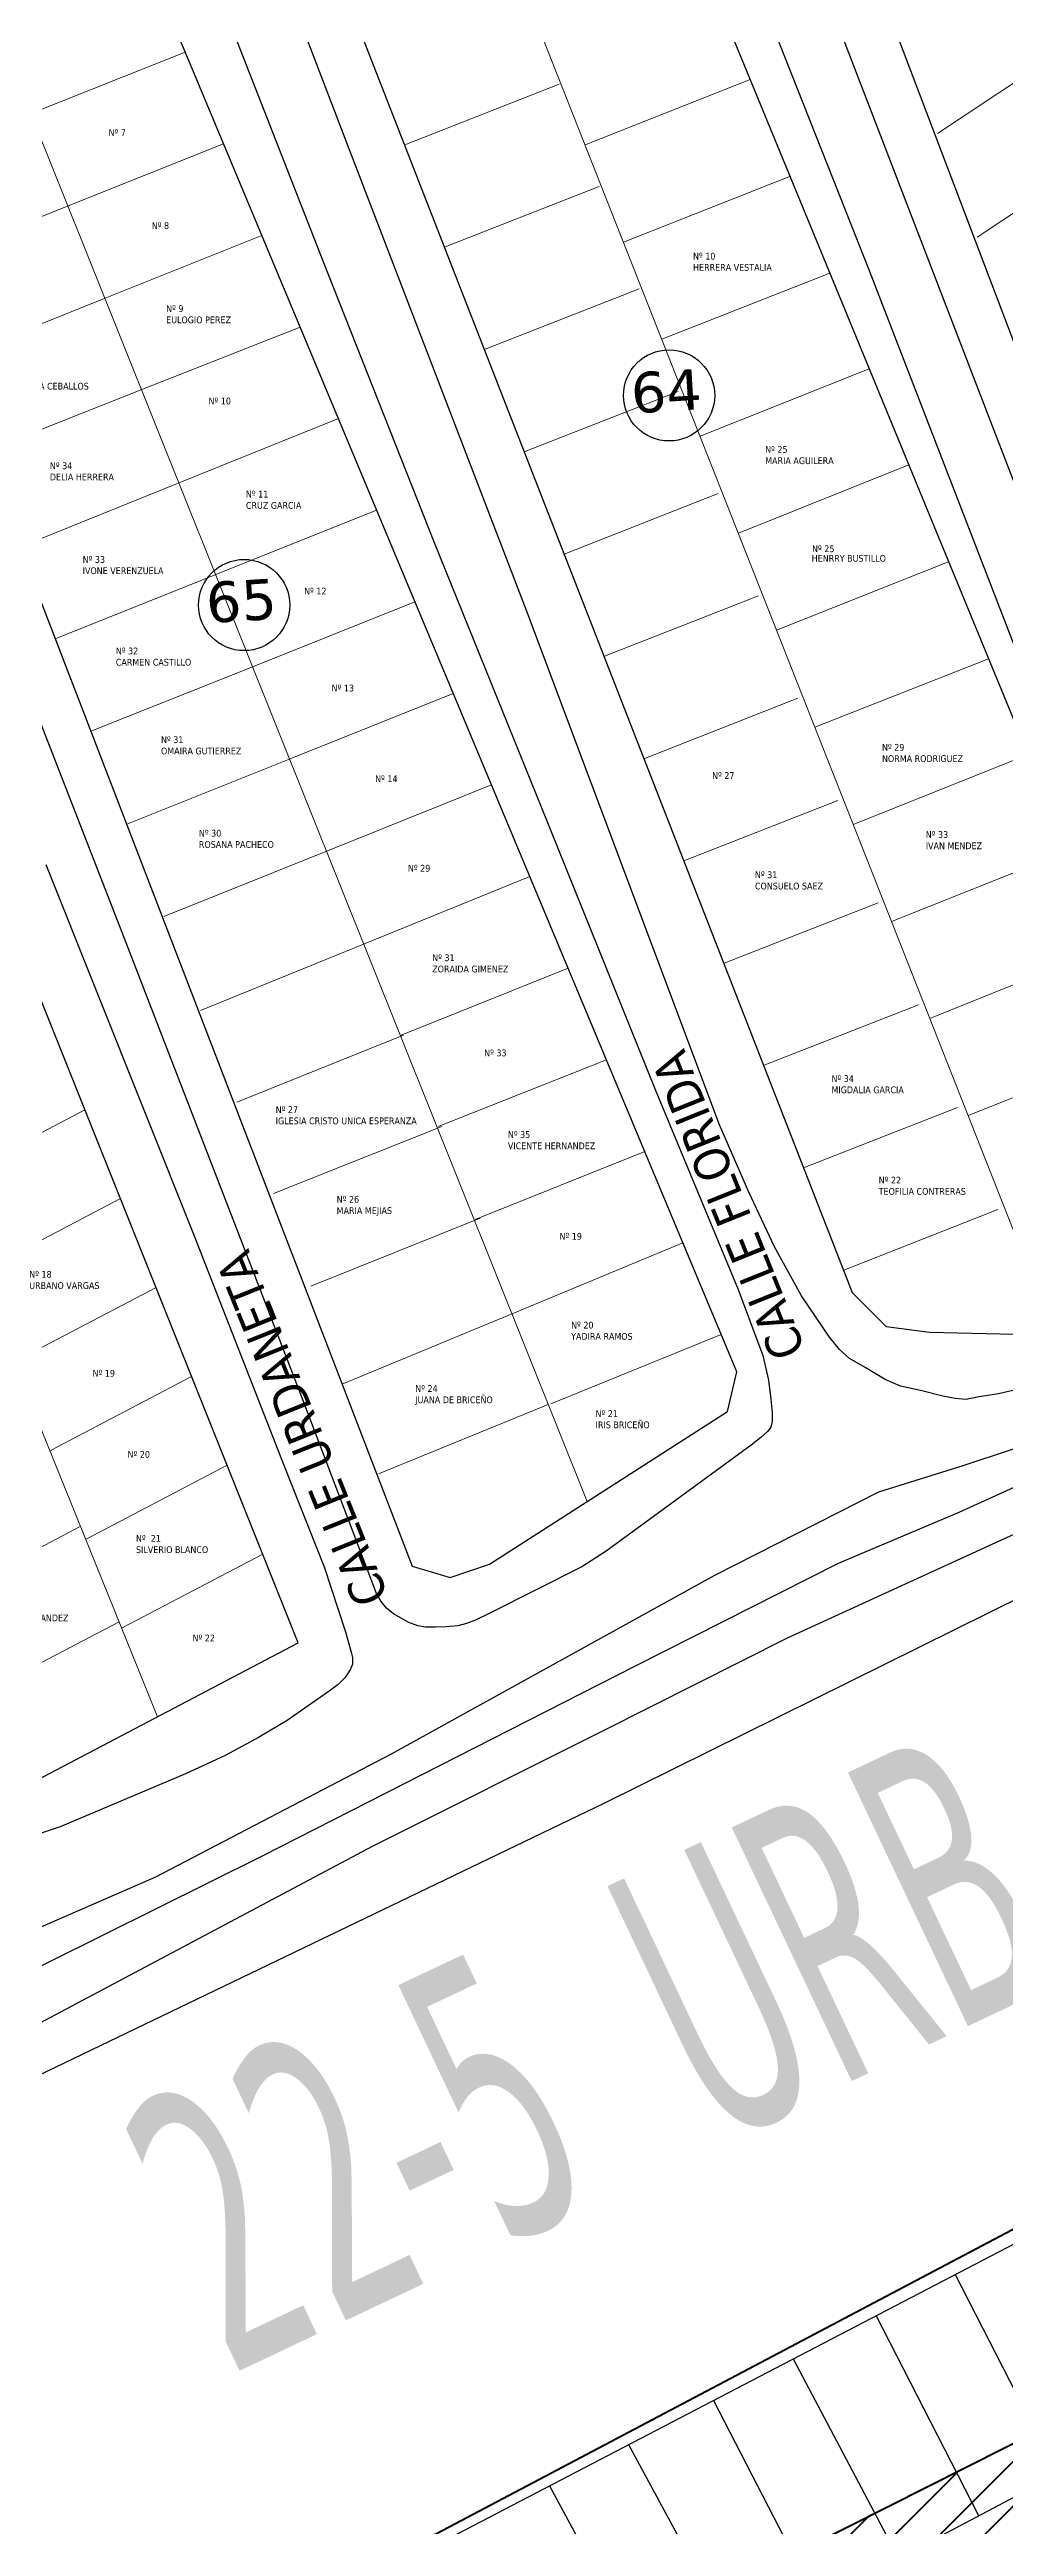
# Model space of a CAD drawing. Header units: metres. Extents: x 2 to 659295185, y -28 to 1124222152.
# Drawn here: x 657919.8 to 658014.2, y 1122568.8 to 1122813.3 of the extents above; entities that cross this region are included whole.
import ezdxf

# ---------------------------------------------------------------- set-up
doc = ezdxf.new("R2010")
doc.units = ezdxf.units.M
doc.header["$MEASUREMENT"] = 0
for name, color, linetype in [('CALLES', 1, 'CONTINUOUS'), ('CERCA', 7, 'CONTINUOUS'), ('Cota', 3, 'CONTINUOUS'), ('LOTES DE TERRENO PARA URBANIZAR', 1, 'CONTINUOUS'), ('MANZANA', 30, 'CONTINUOUS'), ('Numero de manzana', 6, 'CONTINUOUS'), ('Parcelas', 140, 'CONTINUOUS'), ('TEXTOS', 7, 'CONTINUOUS')]:
    doc.layers.add(name, color=color, linetype=linetype)
doc.styles.add('ROMAN', font='verdana.ttf')
doc.styles.get("Standard").update_dxf_attribs({"font": 'tahoma.ttf'})

msp = doc.modelspace()

# ---------------------------------------------------------------- hatches: boundary and pattern name
at = {"layer": 'LOTES DE TERRENO PARA URBANIZAR', "lineweight": 40}
h = msp.add_hatch(dxfattribs=at)
h.set_pattern_fill('ANSI31', color=1, scale=25, style=0)
h.paths.add_polyline_path([(657948.5524, 1122543.5426), (658045.0255, 1122592.1844), (658273.8634, 1122143.708), (658176.671, 1122092.1944)])

# ---------------------------------------------------------------- linework, layer by layer
at = {"layer": 'CERCA', "lineweight": 0}
for p, q in [((657942.46, 1122880.5809), (658018.355, 1122688.1787)), ((657896.0735, 1122861.5508), (657972.884, 1122670.006)), ((657930.4691, 1122648.7456), (657851.5912, 1122843.5878)), ((658007.464, 1122805.0606), (658021.2454, 1122814.1844)), ((657917.8994, 1122806.99), (657933.1979, 1122813.0744)), ((657954.8922, 1122803.9496), (657970.1063, 1122809.9168)), ((657972.6962, 1122803.9289), (657988.9642, 1122810.3857)), ((657921.6445, 1122797.9024), (657936.9783, 1122804.0329)), ((658011.3882, 1122794.8298), (658025.1991, 1122803.9731)), ((657958.8703, 1122793.8659), (657974.0844, 1122799.8332)), ((657976.4757, 1122794.3474), (657992.948, 1122800.8496)), ((657906.3107, 1122791.7718), (657921.6445, 1122797.9024)), ((657925.294, 1122788.789), (657940.7588, 1122794.9914)), ((657962.8084, 1122783.7665), (657978.0225, 1122789.7338)), ((657980.2552, 1122784.7659), (657996.8295, 1122791.2642)), ((657909.8291, 1122782.5866), (657925.294, 1122788.789)), ((657928.9328, 1122779.7759), (657944.5393, 1122785.9499)), ((657984.0348, 1122775.1844), (658000.7321, 1122781.8133)), ((657913.3263, 1122773.6018), (657928.9328, 1122779.7759)), ((657966.6664, 1122773.6363), (657981.8805, 1122779.6036)), ((657932.676, 1122770.6031), (657948.3197, 1122776.9085)), ((657987.8143, 1122765.6029), (658004.6503, 1122772.3518)), ((657917.0323, 1122764.2977), (657932.676, 1122770.6031)), ((657970.6045, 1122763.537), (657985.8186, 1122769.5043)), ((657936.2259, 1122761.523), (657952.1002, 1122767.867)), ((657991.5938, 1122756.0214), (658008.6196, 1122762.8026)), ((657920.3516, 1122755.1789), (657936.2259, 1122761.523)), ((657939.9314, 1122752.4539), (657955.8806, 1122758.8255)), ((657974.5826, 1122753.4533), (657989.7967, 1122759.4206)), ((657923.9822, 1122746.0823), (657939.9314, 1122752.4539)), ((657995.3733, 1122746.4399), (658012.5175, 1122753.2041)), ((657943.549, 1122743.329), (657959.6611, 1122749.7841)), ((657978.4807, 1122743.3384), (657993.6948, 1122749.3057)), ((657927.4368, 1122736.8739), (657943.549, 1122743.329)), ((657999.1529, 1122736.8584), (658016.3622, 1122743.7209)), ((657947.2593, 1122734.2499), (657963.4416, 1122740.7426)), ((657982.4188, 1122733.2391), (657997.6329, 1122739.2064)), ((657931.0771, 1122727.7571), (657947.2593, 1122734.2499)), ((658002.9324, 1122727.2769), (658020.1131, 1122734.1012)), ((657950.9735, 1122725.0977), (657967.222, 1122731.7011)), ((657986.3969, 1122723.1554), (658001.611, 1122729.1227)), ((657934.725, 1122718.4943), (657950.9735, 1122725.0977)), ((658006.7119, 1122717.6954), (658024.1472, 1122724.7269)), ((657954.5341, 1122716.0357), (657971.0025, 1122722.6597)), ((657990.375, 1122713.0717), (658005.5891, 1122719.039)), ((657938.2856, 1122709.4323), (657954.754, 1122716.0562)), ((657958.169, 1122707.0211), (657974.7829, 1122713.6182)), ((658010.4914, 1122708.1139), (658028.0963, 1122715.1249)), ((657909.3648, 1122701.3716), (657923.2989, 1122708.6807)), ((657994.233, 1122702.9415), (658009.4471, 1122708.9088)), ((657941.9205, 1122700.4177), (657958.5344, 1122707.0148)), ((657961.8359, 1122697.8538), (657978.5634, 1122704.5767)), ((657912.8764, 1122692.5983), (657926.8105, 1122699.9074)), ((657998.2111, 1122692.8579), (658013.4252, 1122698.8251)), ((657945.5874, 1122691.2504), (657962.3149, 1122697.9733)), ((657965.5559, 1122688.5793), (657982.3439, 1122695.5353)), ((657916.3881, 1122683.825), (657930.3221, 1122691.1341)), ((657948.7679, 1122681.6233), (657965.5559, 1122688.5793)), ((657969.2846, 1122679.6568), (657986.1243, 1122686.4938)), ((657919.8997, 1122675.0517), (657933.8338, 1122682.3608)), ((657952.2804, 1122672.7519), (657969.0241, 1122679.5908)), ((657923.4113, 1122666.2784), (657937.3454, 1122673.5875)), ((657908.9098, 1122660.2311), (657922.822, 1122667.5286)), ((657926.923, 1122657.5051), (657940.8571, 1122664.8142)), ((657912.7519, 1122650.8472), (657926.6641, 1122658.1446))]:
    msp.add_line(p, q, dxfattribs=at)
at = {"layer": 'LOTES DE TERRENO PARA URBANIZAR', "color": 1, "lineweight": 40}
msp.add_lwpolyline([(657948.5524, 1122543.5426), (658045.0255, 1122592.1844), (658273.8634, 1122143.708), (658176.671, 1122092.1944), (657948.5524, 1122543.5426)], dxfattribs=at)
at = {"layer": 'MANZANA', "lineweight": -2}
for p, q in [((657924.5172, 1122849.3673), (657946.7974, 1122792.4988)), ((657977.8843, 1122849.3773), (658000.717, 1122791.529)), ((657949.601, 1122803.0267), (657936.4077, 1122837.4697)), ((658013.3909, 1122774.8824), (657996.5364, 1122818.7135)), ((657966.8925, 1122757.9759), (657949.601, 1122803.0267)), ((657946.7974, 1122792.4988), (657957.7644, 1122764.6845)), ((658000.717, 1122791.529), (658013.7949, 1122757.7359)), ((658030.2371, 1122731.2713), (658013.3909, 1122774.8824)), ((657957.7644, 1122764.6845), (657968.4015, 1122738.4098)), ((657927.3702, 1122725.1725), (657913.9625, 1122759.6155)), ((657985.9652, 1122707.1862), (657966.8925, 1122757.9759)), ((658013.7949, 1122757.7359), (658021.5543, 1122737.65)), ((657968.4015, 1122738.4098), (657979.5911, 1122710.6955)), ((657919.446, 1122732.881), (657934.0741, 1122696.2284)), ((657944.4391, 1122681.0115), (657927.3702, 1122725.1725)), ((657979.5911, 1122710.6955), (657987.7875, 1122690.9295)), ((657988.843, 1122700.5575), (657985.9652, 1122707.1862)), ((657991.391, 1122695.1486), (657988.843, 1122700.5575)), ((657934.0741, 1122696.2284), (657942.9384, 1122673.593)), ((657994.0379, 1122690.2996), (657991.391, 1122695.1486)), ((657987.7875, 1122690.9295), (657990.2283, 1122684.4208)), ((657996.8002, 1122686.2205), (657994.0379, 1122690.2996)), ((657990.2283, 1122684.4208), (657990.789, 1122681.9913)), ((657997.7897, 1122685.0007), (657996.8002, 1122686.2205)), ((657998.7792, 1122684.1209), (657997.7897, 1122685.0007)), ((658000.3212, 1122683.2511), (657998.7792, 1122684.1209)), ((657990.789, 1122681.9913), (657991.0199, 1122680.1117)), ((658002.292, 1122682.0413), (658000.3212, 1122683.2511)), ((658003.8339, 1122681.3815), (658002.292, 1122682.0413)), ((658005.8047, 1122680.9515), (658003.8339, 1122681.3815)), ((658017.8601, 1122681.6614), (658013.4816, 1122680.6516)), ((657952.0913, 1122660.9156), (657944.4391, 1122681.0115)), ((657991.0199, 1122680.1117), (657991.1353, 1122678.782)), ((658007.9981, 1122680.4017), (658005.8047, 1122680.9515)), ((658009.2102, 1122680.1917), (658007.9981, 1122680.4017)), ((658010.3069, 1122680.0817), (658009.2102, 1122680.1917)), ((658031.5647, 1122678.9619), (658009.5895, 1122668.914)), ((658011.3954, 1122680.3117), (658010.3069, 1122680.0817)), ((658013.4816, 1122680.6516), (658011.3954, 1122680.3117)), ((657990.7065, 1122676.9024), (657990.0469, 1122676.3425)), ((657991.0281, 1122677.3423), (657990.7065, 1122676.9024)), ((657991.1353, 1122677.9022), (657991.0281, 1122677.3423)), ((657991.1353, 1122678.782), (657991.1353, 1122677.9022)), ((658010.0018, 1122673.553), (658024.2259, 1122678.2621)), ((658013.6547, 1122666.1645), (658040.5527, 1122678.3421)), ((657989.0656, 1122675.5626), (657974.7591, 1122665.1048)), ((657990.0469, 1122676.3425), (657989.0656, 1122675.5626)), ((657942.9384, 1122673.593), (657946.9294, 1122663.5451)), ((658001.69, 1122670.9736), (658010.0018, 1122673.553)), ((657985.5034, 1122662.7252), (658001.69, 1122670.9736)), ((658009.5895, 1122668.914), (657997.666, 1122663.885)), ((657974.7591, 1122665.1048), (657972.3513, 1122663.5451)), ((657992.6526, 1122656.5565), (658013.6547, 1122666.1645)), ((657946.9294, 1122663.5451), (657949.0403, 1122657.1364)), ((657953.5838, 1122645.1088), (657985.5034, 1122662.7252)), ((657972.3513, 1122663.5451), (657963.2809, 1122658.976)), ((657997.666, 1122663.885), (657977.5462, 1122653.7271)), ((657952.5365, 1122660.1458), (657952.0913, 1122660.9156)), ((657953.0808, 1122659.4759), (657952.5365, 1122660.1458)), ((657953.7487, 1122658.926), (657953.0808, 1122659.4759)), ((657949.0403, 1122657.1364), (657949.601, 1122655.1468)), ((657954.5155, 1122658.4861), (657953.7487, 1122658.926)), ((657955.2824, 1122658.0562), (657954.5155, 1122658.4861)), ((657956.1647, 1122657.7263), (657955.2824, 1122658.0562)), ((657956.9316, 1122657.6163), (657956.1647, 1122657.7263)), ((657957.9128, 1122657.6163), (657956.9316, 1122657.6163)), ((657959.0095, 1122657.6263), (657957.9128, 1122657.6163)), ((657960.1062, 1122657.7363), (657959.0095, 1122657.6263)), ((657960.9803, 1122657.9662), (657960.1062, 1122657.7363)), ((657961.8543, 1122658.3061), (657960.9803, 1122657.9662)), ((657963.2809, 1122658.976), (657961.8543, 1122658.3061)), ((657949.601, 1122655.1468), (657949.7082, 1122654.5969)), ((657949.7082, 1122654.5969), (657949.7165, 1122653.937)), ((657974.5035, 1122647.4084), (657992.6526, 1122656.5565)), ((657977.5462, 1122653.7271), (657940.8109, 1122634.9809)), ((657948.9496, 1122652.6073), (657948.2982, 1122651.9374)), ((657949.4938, 1122653.3772), (657948.9496, 1122652.6073)), ((657949.7165, 1122653.937), (657949.4938, 1122653.3772)), ((657947.4241, 1122651.2676), (657943.2682, 1122648.3782)), ((657948.2982, 1122651.9374), (657947.4241, 1122651.2676)), ((657943.2682, 1122648.3782), (657940.4316, 1122646.7085)), ((657951.7614, 1122636.0307), (657974.5035, 1122647.4084)), ((657930.2975, 1122632.9413), (657953.5838, 1122645.1088)), ((657937.1498, 1122644.9189), (657933.2165, 1122643.1292)), ((657940.4316, 1122646.7085), (657937.1498, 1122644.9189)), ((657933.2165, 1122643.1292), (657920.856, 1122637.8803)), ((657920.856, 1122637.8803), (657916.8073, 1122636.5306)), ((657940.8109, 1122634.9809), (657899.3756, 1122614.4451)), ((657907.2668, 1122612.3855), (657951.7614, 1122636.0307)), ((657899.1282, 1122619.4241), (657930.2975, 1122632.9413))]:
    msp.add_line(p, q, dxfattribs=at)
at = {"layer": 'MANZANA'}
msp.add_lwpolyline([(658282.1334, 1122189.9519), (658254.6438, 1121994.5876), (658181.3381, 1121981.4302), (658136.227, 1121990.8283), (658104.2732, 1122029.8307), (658066.6806, 1122087.6294), (658026.2685, 1122135.56), (658002.773, 1122189.5995), (657974.1087, 1122226.2523), (657954.8995, 1122281.6684), (657910.7719, 1122353.5938), (657846.486, 1122451.3442), (657799.3028, 1122493.1601), (657763.5898, 1122556.1278), (657762.65, 1122568.8153), (657812.4602, 1122574.4542), (657875.8978, 1122592.7807), (657974.5786, 1122640.2414), (658071.3796, 1122688.172), (658089.7061, 1122707.4382), (658126.3589, 1122738.4522), (658148.0921, 1122756.1912)], dxfattribs=at)
at = {"layer": 'MANZANA', "lineweight": 40}
msp.add_lwpolyline([(657943.5674, 1122523.9196), (657927.8871, 1122552.2357), (658154.9786, 1122672.0648), (658170.1729, 1122645.244), (657943.5674, 1122523.9196)], dxfattribs=at)
at = {"layer": 'Numero de manzana', "lineweight": -2}
for centre in [(657980.9757, 1122779.204), (657939.0189, 1122758.5101)]:
    msp.add_circle(centre, 4.5001, dxfattribs=at)
at = {"layer": 'Parcelas', "lineweight": -3}
for points in [[(658003.0033, 1122905.3456), (657973.6119, 1122893.3993), (658046.1847, 1122702.425), (658074.3576, 1122721.0584), (658003.0033, 1122905.3456)], [(657957.6566, 1122886.5413), (657927.2855, 1122874.6292), (657999.035, 1122690.6267), (658002.394, 1122687.2775), (658006.6751, 1122686.7193), (658015.0644, 1122686.5332), (658033.8765, 1122695.4683), (658034.6257, 1122699.5618), (657957.6566, 1122886.5413)], [(657910.5151, 1122867.3232), (657881.6342, 1122855.7793), (657955.6148, 1122663.6355), (657959.3443, 1122662.5153), (657963.2549, 1122663.8215), (657986.7269, 1122678.8969), (657987.6654, 1122682.8081), (657910.5151, 1122867.3232)], [(657866.8068, 1122849.8176), (657836.3863, 1122837.3624), (657916.594, 1122641.4633), (657944.3687, 1122656.0408), (657866.8068, 1122849.8176)]]:
    msp.add_lwpolyline(points, dxfattribs=at)
at = {"layer": 'Parcelas'}
for points in [[(658158.2565, 1122647.4716), (657939.7007, 1122531.8636), (657928.5397, 1122551.6869), (658148.9279, 1122666.462), (658158.4231, 1122647.8048)], [(658009.2045, 1122593.696), (658019.3144, 1122573.9763)], [(658011.5407, 1122569.8643), (658001.4036, 1122589.6334)], [(657993.216, 1122585.3694), (658003.6242, 1122565.6768)], [(657985.3427, 1122581.2691), (657995.5944, 1122561.4293)], [(657976.9589, 1122576.9029), (657987.6249, 1122557.2138)], [(657969.1527, 1122572.8376), (657980.156, 1122552.4718)]]:
    msp.add_lwpolyline(points, dxfattribs=at)

# ---------------------------------------------------------------- texts
at = {"layer": 'CALLES', "color": 0}
for s, p in [('CALLE FLORIDA', (657994.4791, 1122684.9151)), ('CALLE URDANETA', (657953.3071, 1122660.5842))]:
    msp.add_text(s, height=3.5001, rotation=111.955417, dxfattribs=at).set_placement(p)
at = {"layer": 'Cota', "lineweight": 0, "attachment_point": 1}
for s, width, gutter_width, heights, insert, char_height in [('Nº 7', 17.52809, 9.6186, [0], (657925.6364, 1122805.4851), 0.66716), ('Nº 8', 17.52809, 9.6186, [0], (657929.8985, 1122796.2906), 0.66716), ('Nº 10\\PHERRERA VESTALIA', 17.52809, 9.6186, [1.8203], (657983.3389, 1122793.2841), 0.667156), ('Nº 9\\PEULOGIO PEREZ', 17.52809, 9.6186, [0], (657931.3192, 1122788.1069), 0.667156), ('Nº 35\\PALICIA CEBALLOS', 17.52809, 9.6186, [0], (657916.781, 1122781.5597), 0.667156), ('Nº 10', 17.52809, 9.6186, [0], (657935.5044, 1122778.9818), 0.66716), ('Nº 34\\PDELIA HERRERA ', 17.52809, 9.6186, [0], (657919.8389, 1122772.5932), 0.667156), ('Nº 25\\PMARIA AGUILERA  ', 17.52809, 9.6186, [1.8203], (657990.4617, 1122774.2014), 0.667156), ('Nº 11\\PCRUZ GARCIA', 17.52809, 9.6186, [0], (657939.1932, 1122769.7877), 0.667156), ('Nº 33\\PIVONE VERENZUELA', 17.52809, 9.6186, [0], (657923.0734, 1122763.3402), 0.667156), ('Nº 25', 9.055158, 0.788, [1.8203], (657995.0894, 1122764.3952), 0.66716), ('Nº 12', 17.52809, 9.6186, [0], (657944.9418, 1122760.2158), 0.66716), ('Nº 32\\PCARMEN CASTILLO', 17.52809, 9.6186, [0], (657926.3481, 1122754.3088), 0.667156), ('Nº 13', 17.52809, 9.6186, [0], (657947.6551, 1122750.6446), 0.66716), ('Nº 31\\POMAIRA GUTIERREZ', 17.52809, 9.6186, [0], (657930.8109, 1122745.5498), 0.667156), ('Nº 14', 17.52809, 9.6186, [0], (657951.9511, 1122741.6945), 0.66716), ('Nº 30\\PROSANA PACHECO', 17.52809, 9.6186, [0], (657934.5506, 1122736.3154), 0.667156), ('Nº 29', 17.52809, 9.6186, [0], (657955.1919, 1122732.8566), 0.66716), ('Nº 31\\PZORAIDA GIMENEZ', 17.52809, 9.6186, [0], (657957.5885, 1122724.0198), 0.667156), ('Nº 33', 17.52809, 9.6186, [0], (657962.7189, 1122714.6268), 0.66716), ('Nº 27\\PIGLESIA CRISTO UNICA ESPERANZA', 17.52809, 9.6186, [0], (657942.1308, 1122709.0291), 0.667156), ('Nº 35\\PVICENTE HERNANDEZ', 17.52809, 9.6186, [0], (657965.0575, 1122706.568), 0.667156), ('Nº 26\\PMARIA MEJIAS', 17.52809, 9.6186, [0], (657948.1539, 1122700.1732), 0.667156), ('Nº 19', 17.52809, 9.6186, [0], (657970.1575, 1122696.5267), 0.66716), ('Nº 18\\PURBANO VARGAS', 17.52809, 9.6186, [0], (657917.8014, 1122692.7718), 0.667156), ('Nº 20\\PYADIRA RAMOS', 17.52809, 9.6186, [0], (657971.2999, 1122687.7535), 0.667156), ('Nº 19', 17.52809, 9.6186, [0], (657924.0561, 1122682.9971), 0.66716), ('Nº 24\\PJUANA DE BRICEÑO', 17.52809, 9.6186, [0], (657955.9123, 1122681.4937), 0.667156), ('Nº 21\\PIRIS BRICEÑO', 17.52809, 9.6186, [0], (657973.7178, 1122679.0198), 0.667156), ('Nº 20 ', 17.52809, 9.6186, [0], (657927.5108, 1122674.992), 0.66716), ('Nº  21\\PSILVERIO BLANCO', 17.52809, 9.6186, [0], (657928.3397, 1122666.6976), 0.667156), ('Nº 42\\PJESUS HERNANDEZ', 17.52809, 9.6186, [0], (657914.1275, 1122659.9601), 0.667156), ('Nº 22', 17.52809, 9.6186, [0], (657933.9265, 1122656.866), 0.66716)]:
    msp.add_mtext_dynamic_manual_height_columns(s, width=width, gutter_width=gutter_width, heights=heights, dxfattribs=dict(at, insert=insert, char_height=char_height))
for s, insert, char_height, width in [('HENRRY BUSTILLO\\P', (657995.0534, 1122763.455), 0.667156, 8.083431), ('Nº 29\\PNORMA RODRIGUEZ', (658001.9944, 1122744.7944), 0.667156, 13.677111), ('Nº 27', (657985.2193, 1122742.0099), 0.66716, 13.677111), ('Nº 33\\PIVAN MENDEZ', (658006.3133, 1122736.1856), 0.667156, 13.677111), ('Nº 31\\PCONSUELO SAEZ', (657989.4518, 1122732.2126), 0.667156, 13.677111), ('Nº 34\\PMIGDALIA GARCIA', (657997.0088, 1122712.0921), 0.667156, 13.677111), ('Nº 22\\PTEOFILIA CONTRERAS', (658001.6687, 1122702.0685), 0.667156, 13.677111)]:
    msp.add_mtext(s, dxfattribs=dict(at, insert=insert, char_height=char_height, width=width))
at = {"layer": 'Numero de manzana', "lineweight": -2, "style": 'ROMAN'}
for s, p in [('64', (657977.3281, 1122777.4274)), ('65', (657935.3712, 1122756.7335))]:
    msp.add_text(s, height=4, rotation=3.491535, dxfattribs=at).set_placement(p)
at = {"layer": 'TEXTOS', "color": 0, "width": 0.558824}
msp.add_text('22-5  URB. EL TRIANGULO', height=27.699362, rotation=25.317981, dxfattribs=at).set_placement((657937.3509, 1122583.6217))

doc.saveas('drawing.dxf')
